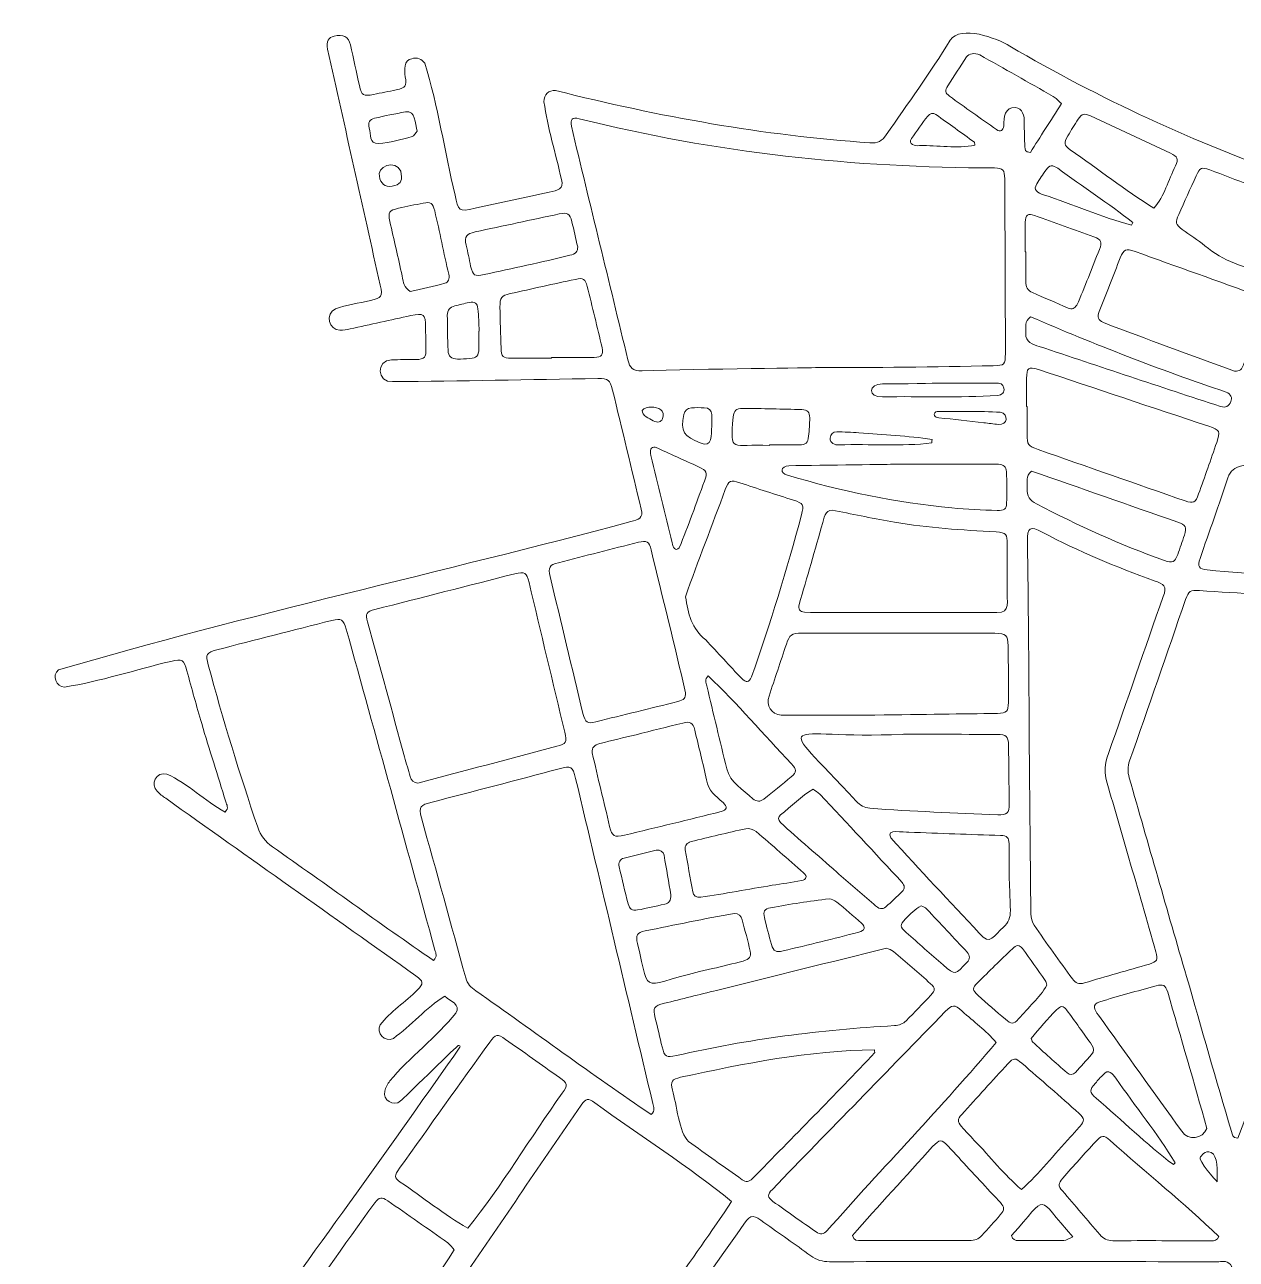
# Model space of a CAD drawing. Header units: centimetres. Extents: x 0 to 244, y -61 to 184.
# Drawn here: x -0.1 to 119.3, y 62.2 to 183.8 of the extents above; entities that cross this region are included whole.
import ezdxf

# ---------------------------------------------------------------- set-up
doc = ezdxf.new("R2010")
doc.units = ezdxf.units.CM
doc.header["$MEASUREMENT"] = 0
doc.layers.add('Screenshot 2022-06-20 at 21.10.08\xa0Image', color=7, linetype='Continuous', lineweight=0)

msp = doc.modelspace()

# ---------------------------------------------------------------- linework, layer by layer
at = {"layer": 'Screenshot 2022-06-20 at 21.10.08\xa0Image'}
for points, knots in [([(243.97, 33.59), (240.03, 30.36), (235.96, 27.28), (232.09, 23.97), (231.85, 23.71), (231.85, 23.42), (232.06, 23.14), (235.8, 18.59), (239.5, 14), (242.88, 9.18), (243.88, 7.15), (240.94, 7.16), (239.68, 6.78), (229.09, 4.3), (218.48, 1.87), (207.89, -0.63), (207.22, -0.83), (207.09, -0.99), (207.1, -1.65), (207.22, -9.8), (207.51, -17.94), (207.73, -26.09), (207.75, -26.87), (207.94, -27.05), (208.72, -27.07), (210.91, -27.24), (213.22, -27.01), (215.36, -27.43), (216.24, -27.76), (216.14, -29.19), (215.16, -29.35), (205.73, -28.92), (196.24, -29.17), (186.9, -30.71), (186.13, -30.84), (185.91, -31.06), (185.93, -31.87), (186.08, -37.27), (186.42, -42.66), (186.62, -48.06), (186.8, -49.54), (184.54, -49.67), (184.47, -48.24), (184.42, -47.66), (184.42, -47.08), (184.4, -46.5), (184.4, -45.84), (184.44, -44.79), (183.49, -45.01), (182.65, -45.14), (181.81, -45.31), (180.98, -45.49), (180.25, -45.66), (180.15, -45.84), (180.33, -46.59), (180.92, -49.08), (181.53, -51.57), (182.11, -54.06), (182.26, -54.78), (182.5, -55.85), (181.59, -56.12), (181.2, -56.25), (180.82, -56.17), (180.6, -55.85), (180.36, -55.51), (180.16, -55.12), (180.06, -54.72), (179.24, -51.4), (178.45, -48.08), (177.65, -44.77), (177.05, -42.31), (176.43, -39.85), (175.86, -37.39), (175.7, -36.66), (175.34, -36.23), (174.61, -35.99), (167.12, -33.46), (159.48, -31.5), (151.7, -30.06), (150.9, -29.91), (150.68, -30.05), (150.51, -30.89), (148.67, -40.66), (145.97, -50.23), (143, -59.71), (142.5, -60.93), (140.48, -60.57), (140.91, -59.02), (141.36, -57.56), (141.8, -56.1), (142.3, -54.66), (142.54, -53.98), (142.44, -53.44), (142.03, -52.87), (140.65, -50.89), (139.3, -48.89), (137.93, -46.91), (137.38, -46.1), (137.24, -46.07), (136.35, -46.39), (131.5, -48.12), (126.64, -49.84), (121.79, -51.57), (119.58, -52.36), (117.37, -53.15), (115.16, -53.95), (114.15, -54.31), (114.08, -54.49), (114.46, -55.5), (114.78, -56.5), (115.39, -57.47), (115.38, -58.54), (115.32, -59.33), (114.44, -59.73), (113.83, -59.23), (113.51, -58.97), (113.26, -58.58), (113.11, -58.2), (111.41, -53.76), (109.77, -49.29), (108.07, -44.85), (107.77, -44.05), (107.59, -43.95), (106.78, -44.24), (102.6, -45.77), (98.43, -47.34), (94.25, -48.87), (93.68, -49.07), (93.39, -49.39), (93.34, -50.06), (93.16, -52.52), (92.92, -54.98), (92.67, -57.43), (92.6, -58.11), (92.1, -58.99), (91.28, -58.69), (90.23, -58.35), (90.73, -57.06), (90.67, -56.25), (90.69, -55.45), (90.51, -55.31), (89.76, -55.56), (88.95, -55.83), (88.82, -56.04), (88.95, -56.9), (89.06, -57.62), (89.16, -58.35), (89.32, -59.06), (89.64, -60.52), (87.65, -61.33), (87.15, -59.78), (86.45, -54.46), (85.74, -49.15), (84.97, -43.85), (84.86, -43.08), (84.59, -42.92), (83.84, -43.21), (80.48, -44.49), (77.13, -45.79), (73.78, -47.11), (72.96, -47.43), (72.89, -47.68), (73.25, -48.52), (74.01, -50.56), (75.24, -52.48), (75.64, -54.63), (75.69, -55.06), (75.46, -55.4), (75.05, -55.57), (74.14, -55.96), (73.61, -54.94), (73.29, -54.25), (68.41, -42.94), (63.54, -31.62), (58.67, -20.31), (58.4, -19.83), (58.13, -19.72), (57.61, -19.93), (52.64, -22.02), (47.7, -24.2), (42.74, -26.32), (41.75, -26.75), (41.69, -26.87), (41.87, -27.9), (42.34, -30.76), (42.78, -33.62), (42.86, -36.53), (42.87, -38.9), (43.04, -41.29), (42.92, -43.66), (42.79, -44.18), (42.33, -44.55), (41.88, -44.54), (41.24, -44.52), (40.75, -43.72), (40.88, -43.06), (41.17, -37.91), (40.63, -32.83), (39.62, -27.78), (39.42, -26.77), (39.2, -25.76), (38.95, -24.75), (38.74, -23.88), (38.47, -23.76), (37.65, -24.12), (36.3, -24.69), (34.95, -25.26), (33.61, -25.85), (32.72, -26.25), (32.67, -26.4), (33.07, -27.31), (34.72, -31.11), (36.38, -34.92), (38.02, -38.72), (38.18, -39.09), (38.32, -39.46), (38.4, -39.85), (38.64, -40.88), (37.28, -41.57), (36.61, -40.71), (36.4, -40.47), (36.23, -40.17), (36.09, -39.86), (33.33, -33.52), (30.58, -27.16), (27.82, -20.81), (27.46, -20.05), (27.25, -19.95), (26.47, -20.3), (24.13, -21.24), (21.91, -22.54), (19.49, -23.26), (19.04, -23.34), (18.66, -23.15), (18.44, -22.71), (18.01, -21.9), (18.78, -21.28), (19.46, -20.99), (30.05, -16.27), (40.63, -11.55), (51.22, -6.83), (52.13, -6.4), (52.19, -6.19), (51.55, -5.44), (49.65, -3.21), (47.76, -0.96), (45.82, 1.23), (35.26, 13.16), (23.42, 23.94), (10.65, 33.47), (10.31, 33.71), (10, 33.64), (9.76, 33.34), (7.3, 30.04), (4.96, 26.65), (2.54, 23.31), (1.94, 22), (-0.14, 22.69), (0.48, 24.13), (13.34, 42.41), (29.95, 64.73), (42.75, 83.08), (42.78, 83.13), (42.78, 83.18), (42.74, 83.22), (42.74, 83.22), (42.74, 83.22), (42.74, 83.22), (42.7, 83.27), (42.63, 83.28), (42.58, 83.24), (41.82, 82.57), (37.35, 78.16), (36.9, 77.79), (36.26, 77.18), (35.09, 77.9), (35.35, 78.74), (35.45, 79.1), (35.64, 79.47), (35.87, 79.76), (37.65, 82.01), (40.61, 84.17), (42.35, 86.45), (42.9, 87.27), (41.82, 87.64), (41.26, 88.1), (39.46, 87), (37.91, 85.16), (36.21, 83.96), (35.4, 83.5), (34.41, 84.52), (34.91, 85.29), (35.82, 86.58), (37.46, 87.56), (38.55, 88.71), (39.2, 89.37), (39.18, 89.58), (38.41, 90.13), (30.2, 95.96), (21.97, 101.78), (13.76, 107.61), (13.47, 107.82), (13.17, 108.04), (12.92, 108.31), (12.18, 108.97), (12.83, 110.29), (13.87, 109.99), (15.96, 109.1), (17.61, 107.33), (19.61, 106.26), (20.02, 106.66), (19.77, 106.98), (19.68, 107.28), (18.9, 109.84), (18.08, 112.4), (17.31, 114.97), (16.79, 116.69), (16.34, 118.43), (15.85, 120.16), (15.55, 121.25), (15.44, 121.41), (14.26, 121.1), (10.77, 120.3), (7.33, 119.11), (3.79, 118.58), (2.95, 118.53), (2.52, 119.78), (3.18, 120.26), (21.75, 125.72), (40.86, 129.85), (59.6, 134.88), (60.35, 135.06), (60.88, 135.23), (60.63, 136.1), (59.69, 140.02), (58.76, 143.93), (57.81, 147.84), (57.56, 148.84), (57.38, 148.98), (56.36, 148.97), (49.62, 148.88), (42.87, 148.71), (36.13, 148.67), (34.55, 148.56), (34.5, 150.82), (36.02, 150.81), (36.81, 150.85), (37.61, 150.83), (38.4, 150.85), (39.3, 150.87), (39.45, 151.05), (39.41, 151.94), (39.38, 152.64), (39.39, 153.35), (39.38, 154.05), (39.37, 155.33), (39.2, 155.46), (37.92, 155.18), (35.92, 154.74), (33.93, 154.3), (31.94, 153.87), (31.61, 153.8), (31.27, 153.74), (30.94, 153.75), (29.87, 153.73), (29.42, 155.37), (30.49, 155.83), (31.59, 156.25), (32.8, 156.38), (33.94, 156.67), (35.07, 156.92), (35.16, 157.06), (34.91, 158.16), (33.17, 165.91), (31.46, 173.69), (29.7, 181.44), (29.58, 182.19), (29.79, 182.59), (30.36, 182.72), (31.25, 182.93), (31.78, 182.66), (31.97, 181.86), (32.28, 180.52), (32.55, 179.17), (32.85, 177.84), (33.08, 176.85), (33.24, 176.77), (34.25, 176.97), (35, 177.13), (35.75, 177.26), (36.49, 177.42), (37.42, 177.61), (37.54, 177.8), (37.38, 178.72), (37.26, 179.38), (37.23, 180.36), (38.01, 180.49), (38.51, 180.64), (39.03, 180.49), (39.29, 180.04), (40.63, 175.83), (41.23, 171.36), (42.29, 167.06), (42.62, 165.5), (42.59, 165.37), (44.25, 165.75), (46.68, 166.31), (49.13, 166.82), (51.57, 167.35), (52.37, 167.52), (53.06, 167.62), (52.76, 168.59), (52.23, 171.15), (51.38, 173.66), (51.05, 176.25), (51.06, 176.99), (51.47, 177.38), (52.2, 177.35), (62.38, 174.8), (72.69, 172.91), (83.18, 172.21), (83.93, 172.13), (84.39, 172.39), (84.78, 172.98), (86.92, 176.07), (89.12, 179.11), (91.08, 182.31), (92.13, 183.84), (95.68, 182.53), (96.97, 181.73), (105.86, 176.52), (115.19, 172.23), (124.91, 168.79), (125.51, 168.56), (126.27, 168.23), (126.52, 169.05), (127.36, 171.44), (128.17, 173.84), (129.01, 176.22), (129.39, 177.35), (129.33, 177.45), (128.19, 177.87), (126.15, 178.6), (124.11, 179.33), (122.08, 180.08), (121.74, 180.2), (121.4, 180.37), (121.13, 180.59), (120.77, 180.88), (120.62, 181.27), (120.82, 181.74), (121.01, 182.19), (121.36, 182.41), (121.83, 182.35), (124.3, 181.83), (126.61, 180.7), (129.01, 179.92), (130.76, 179.06), (130.08, 180.99), (131.38, 181.43), (132.8, 181.86), (133.04, 180.5), (132.48, 179.48), (131.67, 177.15), (130.85, 174.82), (130.04, 172.48), (129.73, 171.57), (129.86, 171.33), (130.82, 171.23), (142, 170.23), (153.25, 170.28), (164.44, 171.14), (165.26, 171.19), (165.44, 171.4), (165.37, 172.24), (165.29, 173.67), (165.02, 175.09), (165.04, 176.52), (165.07, 177.84), (166.88, 177.93), (167.04, 176.63), (167.33, 173.97), (167.6, 171.3), (167.92, 168.63), (167.94, 168.18), (168.15, 167.49), (168.75, 167.75), (171.27, 168.9), (173.81, 170.03), (176.33, 171.18), (176.87, 171.49), (176.96, 171.73), (176.72, 172.3), (176.44, 172.95), (176.13, 173.58), (175.84, 174.21), (174.79, 176.49), (173.75, 178.76), (172.71, 181.03), (171.69, 182.91), (173.75, 183.57), (174.68, 182.06), (181.43, 167.44), (188.11, 152.78), (194.84, 138.15), (195.2, 137.39), (195.39, 137.28), (196.19, 137.47), (205.06, 139.66), (201.44, 137.34), (200.66, 147.54), (199.86, 154.07), (200.22, 160.65), (201.33, 167.12), (201.38, 167.5), (201.51, 167.91), (201.72, 168.23), (202.17, 168.9), (202.91, 168.9), (203.38, 168.25), (206.46, 157.32), (209.59, 146.31), (214.13, 135.83), (214.38, 135.4), (214.65, 135.28), (215.11, 135.48), (216.46, 136.06), (217.8, 136.66), (219.12, 137.27), (219.75, 137.56), (219.79, 137.79), (219.51, 138.52), (218.48, 141.45), (217.18, 144.3), (216.34, 147.29), (215.99, 148.64), (217.68, 149.19), (218.31, 148.02), (219.45, 145.2), (220.42, 142.3), (221.53, 139.46), (221.88, 138.69), (222.1, 138.59), (222.87, 138.93), (224.75, 139.7), (226.56, 140.69), (228.5, 141.33), (229.12, 141.47), (229.61, 141.25), (229.81, 140.78), (230, 140.35), (229.86, 139.88), (229.38, 139.5), (216.89, 133.63), (204.14, 128.25), (191.57, 122.54), (190.75, 122.17), (190.16, 121.94), (190.66, 120.97), (198.07, 102.67), (207.94, 85.56), (220.29, 70.15), (221.21, 68.99), (221.11, 68.33), (220.02, 67.34), (217.74, 65.31), (215.5, 63.24), (213.25, 61.18), (212.76, 60.76), (212.33, 60.29), (212.9, 59.76), (214.56, 57.92), (216.36, 56.23), (218.1, 54.47), (219.17, 53.4), (219.16, 52.94), (218.14, 51.87), (216.12, 49.75), (214.12, 47.61), (212.12, 45.48), (211.53, 44.85), (211.55, 44.65), (212.18, 44.04), (213.5, 42.77), (214.82, 41.51), (216.14, 40.24), (216.83, 39.59), (217.04, 39.58), (217.73, 40.28), (222.06, 44.67), (226.39, 49.06), (230.72, 53.45), (231.34, 54.09), (231.34, 54.31), (230.71, 54.97), (230.13, 55.68), (228.47, 56.84), (229.45, 57.8), (230.39, 58.82), (231.55, 57.18), (232.22, 56.52), (232.87, 55.84), (233.06, 55.83), (233.7, 56.48), (235, 57.72), (236.16, 59.13), (237.54, 60.27), (238.01, 60.57), (238.45, 60.53), (238.81, 60.21), (239.17, 59.88), (239.25, 59.36), (238.95, 58.88), (238.79, 58.62), (238.58, 58.39), (238.37, 58.18), (235.6, 55.38), (232.83, 52.58), (230.06, 49.78), (229.39, 49.09), (229.38, 48.99), (229.96, 48.24), (233.32, 43.86), (236.72, 39.51), (240.11, 35.14), (240.24, 34.98), (240.36, 34.8), (240.5, 34.64), (240.87, 34.26), (241.09, 34.23), (241.54, 34.54), (242.27, 34.94), (243.08, 36.06), (243.97, 35.79), (243.97, 35.79), (243.97, 33.59), (243.97, 33.59)], [0, 0, 0, 0, 1, 1, 1, 2, 2, 2, 3, 3, 3, 4, 4, 4, 5, 5, 5, 6, 6, 6, 7, 7, 7, 8, 8, 8, 9, 9, 9, 10, 10, 10, 11, 11, 11, 12, 12, 12, 13, 13, 13, 14, 14, 14, 15, 15, 15, 16, 16, 16, 17, 17, 17, 18, 18, 18, 19, 19, 19, 20, 20, 20, 21, 21, 21, 22, 22, 22, 23, 23, 23, 24, 24, 24, 25, 25, 25, 26, 26, 26, 27, 27, 27, 28, 28, 28, 29, 29, 29, 30, 30, 30, 31, 31, 31, 32, 32, 32, 33, 33, 33, 34, 34, 34, 35, 35, 35, 36, 36, 36, 37, 37, 37, 38, 38, 38, 39, 39, 39, 40, 40, 40, 41, 41, 41, 42, 42, 42, 43, 43, 43, 44, 44, 44, 45, 45, 45, 46, 46, 46, 47, 47, 47, 48, 48, 48, 49, 49, 49, 50, 50, 50, 51, 51, 51, 52, 52, 52, 53, 53, 53, 54, 54, 54, 55, 55, 55, 56, 56, 56, 57, 57, 57, 58, 58, 58, 59, 59, 59, 60, 60, 60, 61, 61, 61, 62, 62, 62, 63, 63, 63, 64, 64, 64, 65, 65, 65, 66, 66, 66, 67, 67, 67, 68, 68, 68, 69, 69, 69, 70, 70, 70, 71, 71, 71, 72, 72, 72, 73, 73, 73, 74, 74, 74, 75, 75, 75, 76, 76, 76, 77, 77, 77, 78, 78, 78, 79, 79, 79, 80, 80, 80, 81, 81, 81, 82, 82, 82, 83, 83, 83, 84, 84, 84, 85, 85, 85, 86, 86, 86, 87, 87, 87, 88, 88, 88, 89, 89, 89, 90, 90, 90, 91, 91, 91, 92, 92, 92, 93, 93, 93, 94, 94, 94, 95, 95, 95, 96, 96, 96, 97, 97, 97, 98, 98, 98, 99, 99, 99, 100, 100, 100, 101, 101, 101, 102, 102, 102, 103, 103, 103, 104, 104, 104, 105, 105, 105, 106, 106, 106, 107, 107, 107, 108, 108, 108, 109, 109, 109, 110, 110, 110, 111, 111, 111, 112, 112, 112, 113, 113, 113, 114, 114, 114, 115, 115, 115, 116, 116, 116, 117, 117, 117, 118, 118, 118, 119, 119, 119, 120, 120, 120, 121, 121, 121, 122, 122, 122, 123, 123, 123, 124, 124, 124, 125, 125, 125, 126, 126, 126, 127, 127, 127, 128, 128, 128, 129, 129, 129, 130, 130, 130, 131, 131, 131, 132, 132, 132, 133, 133, 133, 134, 134, 134, 135, 135, 135, 136, 136, 136, 137, 137, 137, 138, 138, 138, 139, 139, 139, 140, 140, 140, 141, 141, 141, 142, 142, 142, 143, 143, 143, 144, 144, 144, 145, 145, 145, 146, 146, 146, 147, 147, 147, 148, 148, 148, 149, 149, 149, 150, 150, 150, 151, 151, 151, 152, 152, 152, 153, 153, 153, 154, 154, 154, 155, 155, 155, 156, 156, 156, 157, 157, 157, 158, 158, 158, 159, 159, 159, 160, 160, 160, 161, 161, 161, 162, 162, 162, 163, 163, 163, 164, 164, 164, 165, 165, 165, 166, 166, 166, 167, 167, 167, 168, 168, 168, 169, 169, 169, 170, 170, 170, 171, 171, 171, 172, 172, 172, 173, 173, 173, 174, 174, 174, 175, 175, 175, 176, 176, 176, 177, 177, 177, 178, 178, 178, 179, 179, 179, 180, 180, 180, 181, 181, 181, 182, 182, 182, 183, 183, 183, 184, 184, 184, 185, 185, 185, 186, 186, 186, 187, 187, 187, 188, 188, 188, 189, 189, 189, 190, 190, 190, 191, 191, 191, 192, 192, 192, 193, 193, 193, 194, 194, 194, 195, 195, 195, 196, 196, 196, 197, 197, 197, 198, 198, 198, 199, 199, 199, 200, 200, 200, 201, 201, 201, 202, 202, 202, 203, 203, 203, 204, 204, 204, 205, 205, 205, 206, 206, 206, 207, 207, 207, 208, 208, 208, 209, 209, 209, 210, 210, 210, 211, 211, 211, 212, 212, 212, 212]), ([(102.06, 176.08), (101.73, 176.36), (101.51, 176.61), (101.23, 176.77), (98.83, 178.15), (96.42, 179.51), (94, 180.87), (93.48, 181.1), (92.94, 181), (92.7, 180.66), (92.07, 179.73), (91.46, 178.78), (90.86, 177.82), (90.57, 177.36), (90.58, 177.12), (91.02, 176.8), (92.55, 175.69), (94.09, 174.6), (95.64, 173.52), (96.06, 173.23), (96.31, 173.38), (96.37, 173.89), (96.37, 174.74), (96.46, 175.72), (97.52, 175.69), (98.19, 175.62), (98.45, 174.83), (98.38, 174.2), (98.4, 173.41), (98.42, 172.61), (98.45, 171.82), (98.46, 171.54), (98.47, 171.25), (98.99, 171.25), (99.96, 172.79), (100.97, 174.37), (102.06, 176.08)], [0, 0, 0, 0, 1, 1, 1, 2, 2, 2, 3, 3, 3, 4, 4, 4, 5, 5, 5, 6, 6, 6, 7, 7, 7, 8, 8, 8, 9, 9, 9, 10, 10, 10, 11, 11, 11, 12, 12, 12, 12]), ([(38.55, 173.34), (38.29, 174.13), (38.44, 175.42), (37.39, 175.25), (36.38, 175.04), (35.35, 174.88), (34.35, 174.62), (33.84, 174.49), (33.68, 174.23), (33.83, 173.66), (33.98, 173.07), (33.8, 172.08), (34.75, 172.14), (35.86, 172.2), (36.96, 172.53), (38.05, 172.81), (38.27, 172.86), (38.42, 173.2), (38.55, 173.34)], [0, 0, 0, 0, 1, 1, 1, 2, 2, 2, 3, 3, 3, 4, 4, 4, 5, 5, 5, 6, 6, 6, 6]), ([(93.52, 171.97), (93.49, 172.15), (93.5, 172.24), (93.47, 172.27), (92.21, 173.18), (90.96, 174.09), (89.69, 174.98), (89.4, 175.19), (89.08, 175.11), (88.87, 174.84), (88.32, 174.11), (87.79, 173.37), (87.27, 172.62), (86.91, 172.08), (87.64, 171.87), (88.06, 171.93), (89.86, 171.98), (91.76, 171.59), (93.52, 171.97)], [0, 0, 0, 0, 1, 1, 1, 2, 2, 2, 3, 3, 3, 4, 4, 4, 5, 5, 5, 6, 6, 6, 6]), ([(77.93, 150.07), (83.73, 150.03), (89.53, 150.11), (95.33, 150.24), (96.46, 150.26), (96.53, 150.35), (96.53, 151.44), (96.53, 154.31), (96.52, 157.18), (96.51, 160.05), (96.49, 162.92), (96.49, 165.79), (96.47, 168.66), (96.46, 169.53), (96.28, 169.71), (95.47, 169.73), (81.69, 169.74), (67.9, 171.21), (54.53, 174.58), (53.83, 174.74), (53.61, 174.52), (53.75, 173.83), (55.59, 166.15), (57.47, 158.49), (59.32, 150.81), (59.51, 150.02), (59.79, 149.71), (60.72, 149.74), (66.45, 149.93), (77.93, 150), (77.93, 150.07)], [0, 0, 0, 0, 1, 1, 1, 2, 2, 2, 3, 3, 3, 4, 4, 4, 5, 5, 5, 6, 6, 6, 7, 7, 7, 8, 8, 8, 9, 9, 9, 10, 10, 10, 10]), ([(111.17, 165.76), (112.22, 166.93), (112.59, 168.53), (113.3, 169.92), (113.61, 170.62), (113.53, 170.83), (112.79, 171.18), (110.17, 172.41), (107.55, 173.63), (104.93, 174.85), (104.31, 175.14), (104.1, 175.09), (103.71, 174.52), (103.35, 173.99), (103.02, 173.44), (102.69, 172.89), (102.27, 172.19), (102.29, 171.98), (102.93, 171.52), (105.7, 169.61), (108.31, 167.53), (111.17, 165.76)], [0, 0, 0, 0, 1, 1, 1, 2, 2, 2, 3, 3, 3, 4, 4, 4, 5, 5, 5, 6, 6, 6, 7, 7, 7, 7]), ([(37.01, 168.84), (37.04, 170.59), (34.88, 170.16), (34.81, 169.18), (34.79, 168.42), (35.23, 167.87), (35.8, 167.91), (36.65, 167.97), (37.03, 168.26), (37.01, 168.84)], [0, 0, 0, 0, 1, 1, 1, 2, 2, 2, 3, 3, 3, 3]), ([(108.96, 164.09), (109, 164.17), (109.04, 164.26), (109.08, 164.35), (106.71, 166.24), (104.15, 167.9), (101.7, 169.69), (101.18, 170.05), (100.89, 170.01), (100.54, 169.53), (100.21, 169.09), (99.91, 168.62), (99.63, 168.15), (99.21, 167.57), (99.76, 167.23), (100.29, 167.09), (103.19, 166.12), (106.01, 164.88), (108.96, 164.09)], [0, 0, 0, 0, 1, 1, 1, 2, 2, 2, 3, 3, 3, 4, 4, 4, 5, 5, 5, 6, 6, 6, 6]), ([(125.38, 165.76), (125.36, 166.22), (125.01, 166.4), (124.63, 166.55), (121.97, 167.54), (119.32, 168.54), (116.67, 169.54), (115.89, 169.84), (115.7, 169.75), (115.34, 168.96), (114.77, 167.69), (114.19, 166.41), (113.62, 165.13), (113.27, 164.35), (113.3, 164.16), (113.97, 163.66), (114.7, 163.11), (115.5, 162.65), (116.2, 162.05), (117.97, 160.54), (120.16, 159.95), (122.28, 159.2), (122.76, 159.03), (123, 159.16), (123.24, 159.62), (123.99, 161.65), (124.66, 163.71), (125.38, 165.76)], [0, 0, 0, 0, 1, 1, 1, 2, 2, 2, 3, 3, 3, 4, 4, 4, 5, 5, 5, 6, 6, 6, 7, 7, 7, 8, 8, 8, 9, 9, 9, 9]), ([(37.85, 157.55), (39.07, 157.83), (40.17, 158.06), (41.26, 158.36), (41.65, 158.46), (41.76, 158.82), (41.66, 159.25), (41.18, 161.33), (40.77, 163.42), (40.28, 165.5), (40.09, 166.26), (39.88, 166.4), (39.14, 166.26), (38.33, 166.1), (37.52, 165.94), (36.72, 165.76), (35.76, 165.54), (35.66, 165.37), (35.86, 164.45), (36.26, 162.66), (36.67, 160.88), (37.07, 159.1), (37.19, 158.38), (37.25, 158.01), (37.85, 157.55)], [0, 0, 0, 0, 1, 1, 1, 2, 2, 2, 3, 3, 3, 4, 4, 4, 5, 5, 5, 6, 6, 6, 7, 7, 7, 8, 8, 8, 8]), ([(54.37, 161.95), (54.18, 162.78), (54, 163.61), (53.79, 164.43), (53.59, 165.25), (53.38, 165.37), (52.56, 165.2), (49.8, 164.61), (47.03, 164.02), (44.27, 163.42), (43.43, 163.23), (43.16, 163.04), (43.38, 162.11), (43.55, 161.43), (43.67, 160.74), (43.82, 160.06), (44.04, 159.12), (44.21, 159.01), (45.14, 159.22), (47.97, 159.82), (50.78, 160.44), (53.59, 161.12), (54.2, 161.26), (54.39, 161.49), (54.37, 161.95)], [0, 0, 0, 0, 1, 1, 1, 2, 2, 2, 3, 3, 3, 4, 4, 4, 5, 5, 5, 6, 6, 6, 7, 7, 7, 8, 8, 8, 8]), ([(98.49, 161.46), (98.5, 161.46), (98.52, 161.46), (98.53, 161.46), (98.53, 160.49), (98.55, 159.51), (98.53, 158.54), (98.52, 158.02), (98.74, 157.65), (99.19, 157.45), (100.36, 156.92), (101.54, 156.44), (102.71, 155.92), (103.1, 155.74), (103.36, 155.9), (103.57, 156.2), (104.39, 157.99), (105.05, 159.87), (105.8, 161.69), (106.09, 162.43), (105.99, 162.67), (105.25, 162.94), (103.31, 163.66), (101.36, 164.36), (99.41, 165.04), (98.75, 165.28), (98.51, 165.09), (98.49, 164.39), (98.48, 163.41), (98.49, 162.44), (98.49, 161.46)], [0, 0, 0, 0, 1, 1, 1, 2, 2, 2, 3, 3, 3, 4, 4, 4, 5, 5, 5, 6, 6, 6, 7, 7, 7, 8, 8, 8, 9, 9, 9, 10, 10, 10, 10]), ([(119.12, 149.71), (119.63, 149.65), (119.87, 149.92), (120.01, 150.34), (120.68, 152.26), (121.35, 154.19), (122.03, 156.11), (122.2, 156.59), (122.01, 156.89), (121.6, 157.07), (117.51, 158.57), (113.4, 160.02), (109.31, 161.49), (108.39, 161.82), (108.2, 161.74), (107.86, 160.86), (107.16, 159.1), (106.47, 157.35), (105.78, 155.59), (105.55, 154.99), (105.64, 154.78), (106.2, 154.49), (110.48, 152.85), (114.81, 151.28), (119.12, 149.71)], [0, 0, 0, 0, 1, 1, 1, 2, 2, 2, 3, 3, 3, 4, 4, 4, 5, 5, 5, 6, 6, 6, 7, 7, 7, 8, 8, 8, 8]), ([(51.79, 150.98), (51.79, 151), (51.79, 151.02), (51.79, 151.04), (53.19, 151.04), (54.59, 151.02), (55.99, 151.06), (56.73, 151.08), (56.94, 151.33), (56.78, 152.02), (56.3, 154.03), (55.82, 156.04), (55.31, 158.05), (55.12, 158.81), (54.92, 158.92), (54.14, 158.75), (52, 158.29), (49.86, 157.82), (47.72, 157.34), (46.84, 157.14), (46.7, 156.96), (46.71, 156.01), (46.73, 154.67), (46.78, 153.33), (46.82, 151.99), (46.85, 151.12), (46.98, 150.99), (47.86, 150.98), (49.17, 150.97), (50.48, 150.98), (51.79, 150.98)], [0, 0, 0, 0, 1, 1, 1, 2, 2, 2, 3, 3, 3, 4, 4, 4, 5, 5, 5, 6, 6, 6, 7, 7, 7, 8, 8, 8, 9, 9, 9, 10, 10, 10, 10]), ([(44.63, 153.65), (44.64, 153.65), (44.65, 153.65), (44.66, 153.65), (44.62, 154.38), (44.61, 155.11), (44.54, 155.84), (44.48, 156.41), (44.23, 156.57), (43.67, 156.46), (43.19, 156.37), (42.72, 156.25), (42.25, 156.13), (41.78, 156.01), (41.51, 155.72), (41.52, 155.22), (41.54, 154.06), (41.54, 152.91), (41.59, 151.75), (41.61, 151.15), (41.92, 150.9), (42.53, 150.89), (42.93, 150.89), (43.32, 150.91), (43.72, 150.94), (44.41, 150.99), (44.61, 151.19), (44.63, 151.91), (44.64, 152.49), (44.63, 153.07), (44.63, 153.65)], [0, 0, 0, 0, 1, 1, 1, 2, 2, 2, 3, 3, 3, 4, 4, 4, 5, 5, 5, 6, 6, 6, 7, 7, 7, 8, 8, 8, 9, 9, 9, 10, 10, 10, 10]), ([(98.99, 155.07), (98.4, 154.53), (98.56, 154.1), (98.55, 153.39), (98.48, 152.58), (99.24, 152.32), (99.87, 152.14), (105.83, 150.17), (111.78, 148.16), (117.75, 146.22), (118.25, 146.06), (118.58, 146.24), (118.76, 146.7), (118.91, 147.11), (118.77, 147.41), (118.28, 147.64), (111.74, 149.84), (105.34, 152.34), (98.99, 155.07)], [0, 0, 0, 0, 1, 1, 1, 2, 2, 2, 3, 3, 3, 4, 4, 4, 5, 5, 5, 6, 6, 6, 6]), ([(98.62, 146.23), (98.63, 146.23), (98.65, 146.23), (98.67, 146.23), (98.67, 145.31), (98.66, 144.4), (98.67, 143.49), (98.67, 142.46), (98.75, 142.33), (99.76, 141.98), (104.58, 140.29), (109.41, 138.6), (114.24, 136.92), (115.08, 136.63), (115.28, 136.73), (115.58, 137.6), (116.18, 139.29), (116.78, 140.99), (117.36, 142.68), (117.74, 143.78), (117.67, 143.91), (116.6, 144.27), (110.99, 146.13), (105.39, 148), (99.78, 149.86), (98.79, 150.19), (98.62, 150.05), (98.62, 148.97), (98.62, 148.06), (98.62, 147.14), (98.62, 146.23)], [0, 0, 0, 0, 1, 1, 1, 2, 2, 2, 3, 3, 3, 4, 4, 4, 5, 5, 5, 6, 6, 6, 7, 7, 7, 8, 8, 8, 9, 9, 9, 10, 10, 10, 10]), ([(89.9, 148.53), (89.9, 148.5), (86.25, 148.46), (84.42, 148.44), (82.99, 148.51), (82.97, 147.05), (84.42, 147.17), (88.19, 147.24), (91.98, 147.08), (95.74, 147.29), (96.23, 147.37), (96.45, 147.64), (96.39, 148.01), (96.31, 148.46), (95.97, 148.54), (95.57, 148.53), (93.68, 148.52), (91.79, 148.53), (89.9, 148.53)], [0, 0, 0, 0, 1, 1, 1, 2, 2, 2, 3, 3, 3, 4, 4, 4, 5, 5, 5, 6, 6, 6, 6]), ([(61.62, 146.14), (61.31, 146.18), (60.88, 146.07), (60.73, 145.84), (60.69, 145.29), (61.42, 145.05), (61.82, 144.82), (62.29, 144.59), (62.57, 144.65), (62.72, 145.01), (63.04, 145.84), (62.32, 146.19), (61.62, 146.14)], [0, 0, 0, 0, 1, 1, 1, 2, 2, 2, 3, 3, 3, 4, 4, 4, 4]), ([(67.59, 144.27), (67.59, 144.27), (67.59, 144.27), (67.6, 144.27), (67.55, 144.95), (67.86, 146.1), (66.85, 146.09), (66.43, 146.12), (66.01, 146.1), (65.58, 146.09), (65.15, 146.08), (64.93, 145.83), (64.85, 145.43), (64.43, 143.75), (64.88, 143.27), (66.45, 142.63), (67.69, 142.04), (67.53, 143.48), (67.59, 144.27)], [0, 0, 0, 0, 1, 1, 1, 2, 2, 2, 3, 3, 3, 4, 4, 4, 5, 5, 5, 6, 6, 6, 6]), ([(73.28, 142.39), (73.28, 142.41), (73.28, 142.42), (73.28, 142.43), (74.25, 142.43), (75.23, 142.42), (76.2, 142.44), (76.87, 142.45), (77.05, 142.62), (77.13, 143.3), (77.21, 143.9), (77.24, 144.51), (77.24, 145.11), (77.24, 145.68), (77.04, 145.88), (76.48, 145.91), (74.53, 145.98), (72.58, 146.01), (70.64, 146.03), (69.97, 146.03), (69.77, 145.84), (69.7, 145.18), (69.37, 141.48), (69.53, 142.56), (73.28, 142.39)], [0, 0, 0, 0, 1, 1, 1, 2, 2, 2, 3, 3, 3, 4, 4, 4, 5, 5, 5, 6, 6, 6, 7, 7, 7, 8, 8, 8, 8]), ([(89.82, 145.72), (89.61, 145.72), (89.46, 145.52), (89.53, 145.32), (89.59, 145.15), (89.78, 145.14), (89.97, 145.11), (91.45, 144.95), (92.92, 144.79), (94.4, 144.62), (94.88, 144.57), (95.37, 144.51), (95.85, 144.45), (96.74, 144.34), (96.9, 145.49), (96.03, 145.65), (93.96, 145.78), (91.91, 145.7), (89.82, 145.72)], [0, 0, 0, 0, 1, 1, 1, 2, 2, 2, 3, 3, 3, 4, 4, 4, 5, 5, 5, 6, 6, 6, 6]), ([(129.88, 129.48), (134.97, 129.62), (139.69, 129.7), (144.66, 130.18), (145.9, 130.28), (145.94, 130.53), (145.77, 131.53), (145.06, 135.89), (144.16, 140.21), (143.2, 144.52), (143.05, 145.65), (142.36, 145.46), (141.48, 145.26), (134.27, 143.63), (127.05, 141.98), (119.83, 140.37), (119.14, 140.22), (118.7, 139.89), (118.47, 139.2), (117.58, 136.54), (116.64, 133.9), (115.72, 131.25), (115.44, 130.43), (115.59, 130.2), (116.43, 130.12), (120.86, 129.65), (125.55, 129.65), (129.88, 129.48)], [0, 0, 0, 0, 1, 1, 1, 2, 2, 2, 3, 3, 3, 4, 4, 4, 5, 5, 5, 6, 6, 6, 7, 7, 7, 8, 8, 8, 9, 9, 9, 9]), ([(89.29, 142.63), (89.29, 142.74), (89.29, 142.85), (89.3, 142.96), (86.92, 143.36), (84.49, 143.4), (82.1, 143.64), (81.37, 143.69), (80.64, 143.71), (79.91, 143.72), (79.52, 143.72), (79.27, 143.5), (79.26, 143.11), (79.23, 142.6), (79.72, 142.4), (80.15, 142.44), (83.19, 142.55), (86.28, 142.26), (89.29, 142.63)], [0, 0, 0, 0, 1, 1, 1, 2, 2, 2, 3, 3, 3, 4, 4, 4, 5, 5, 5, 6, 6, 6, 6]), ([(62, 142.22), (61.6, 142.23), (61.46, 141.93), (61.59, 141.39), (62.28, 138.52), (62.98, 135.66), (63.68, 132.79), (63.72, 132.4), (64, 131.86), (64.39, 132.3), (65.28, 134.46), (66.04, 136.68), (66.87, 138.87), (67.18, 139.72), (67.09, 139.92), (66.28, 140.28), (64.86, 140.93), (63.42, 141.58), (62, 142.22)], [0, 0, 0, 0, 1, 1, 1, 2, 2, 2, 3, 3, 3, 4, 4, 4, 5, 5, 5, 6, 6, 6, 6]), ([(85.52, 140.54), (85.52, 140.5), (78.63, 140.45), (75.18, 140.38), (74.39, 140.32), (74.23, 139.67), (75.06, 139.46), (80.34, 137.85), (85.76, 136.76), (91.25, 136.23), (92.73, 136.07), (94.23, 136.03), (95.72, 135.97), (96.39, 135.94), (96.64, 136.13), (96.65, 136.69), (96.68, 137.72), (96.67, 138.76), (96.64, 139.8), (96.63, 140.26), (96.32, 140.5), (95.86, 140.54), (92.42, 140.54), (88.97, 140.53), (85.52, 140.54)], [0, 0, 0, 0, 1, 1, 1, 2, 2, 2, 3, 3, 3, 4, 4, 4, 5, 5, 5, 6, 6, 6, 7, 7, 7, 8, 8, 8, 8]), ([(65.01, 127.48), (65.23, 125.87), (65.62, 124.29), (66.99, 123.22), (68.19, 121.97), (69.34, 120.66), (70.54, 119.42), (70.97, 118.97), (71.26, 119.04), (71.51, 119.57), (73.34, 124.83), (75, 130.15), (76.43, 135.53), (76.7, 136.52), (76.6, 136.68), (75.65, 136.99), (73.88, 137.56), (72.11, 138.12), (70.35, 138.71), (69.44, 139.01), (69.27, 138.94), (68.92, 138.03), (67.64, 134.52), (66.21, 131.02), (65.01, 127.48)], [0, 0, 0, 0, 1, 1, 1, 2, 2, 2, 3, 3, 3, 4, 4, 4, 5, 5, 5, 6, 6, 6, 7, 7, 7, 8, 8, 8, 8]), ([(99.09, 139.85), (98.52, 139.27), (98.72, 138.87), (98.68, 138.15), (98.62, 137.41), (98.95, 136.94), (99.59, 136.62), (103.67, 134.5), (107.86, 132.58), (112.2, 131.05), (113.02, 130.76), (113.22, 130.86), (113.52, 131.64), (113.75, 132.27), (113.97, 132.9), (114.18, 133.54), (114.43, 134.33), (114.33, 134.55), (113.52, 134.83), (108.7, 136.5), (103.92, 138.2), (99.09, 139.85)], [0, 0, 0, 0, 1, 1, 1, 2, 2, 2, 3, 3, 3, 4, 4, 4, 5, 5, 5, 6, 6, 6, 7, 7, 7, 7]), ([(86.43, 125.93), (86.43, 125.93), (86.43, 125.93), (86.43, 125.93), (89.51, 125.93), (92.59, 125.92), (95.68, 125.93), (97.12, 125.8), (96.63, 127.18), (96.72, 128.14), (96.72, 129.63), (96.72, 131.13), (96.71, 132.62), (96.71, 133.69), (96.64, 133.77), (95.61, 133.86), (92.26, 134.06), (88.91, 134.24), (85.61, 134.83), (83.65, 135.15), (81.72, 135.57), (79.77, 135.95), (78.9, 136.22), (78.7, 135.49), (78.53, 134.78), (77.75, 132.09), (77, 129.39), (76.19, 126.71), (76.08, 126.26), (76.27, 126.01), (76.73, 125.94), (79.96, 125.91), (83.2, 125.95), (86.43, 125.93)], [0, 0, 0, 0, 1, 1, 1, 2, 2, 2, 3, 3, 3, 4, 4, 4, 5, 5, 5, 6, 6, 6, 7, 7, 7, 8, 8, 8, 9, 9, 9, 10, 10, 10, 11, 11, 11, 11]), ([(98.89, 114.81), (98.88, 114.81), (98.87, 114.81), (98.86, 114.81), (98.92, 108.61), (98.97, 102.41), (99.05, 96.22), (99.05, 95.84), (99.15, 95.41), (99.36, 95.11), (100.59, 93.33), (101.86, 91.57), (103.13, 89.82), (103.42, 89.42), (103.78, 89.25), (104.32, 89.42), (106.45, 90.06), (108.6, 90.65), (110.73, 91.28), (111.48, 91.5), (111.59, 91.72), (111.37, 92.49), (110.49, 95.57), (109.6, 98.64), (108.71, 101.71), (108, 104.17), (107.29, 106.63), (106.57, 109.09), (106.28, 110.09), (106.31, 111.05), (106.69, 112.04), (108.52, 117.18), (110.27, 122.35), (112.08, 127.5), (112.49, 128.5), (112.16, 128.74), (111.2, 129.05), (107.44, 130.41), (103.75, 131.95), (100.21, 133.81), (98.91, 134.5), (98.69, 134.31), (98.71, 132.93), (98.79, 126.89), (98.83, 120.85), (98.89, 114.81)], [0, 0, 0, 0, 1, 1, 1, 2, 2, 2, 3, 3, 3, 4, 4, 4, 5, 5, 5, 6, 6, 6, 7, 7, 7, 8, 8, 8, 9, 9, 9, 10, 10, 10, 11, 11, 11, 12, 12, 12, 13, 13, 13, 14, 14, 14, 15, 15, 15, 15]), ([(65.01, 118), (63.92, 122.71), (62.74, 127.4), (61.61, 132.1), (61.42, 132.9), (61.17, 133.04), (60.36, 132.84), (57.73, 132.18), (55.1, 131.51), (52.48, 130.83), (51.57, 130.6), (51.44, 130.38), (51.66, 129.46), (52.73, 124.96), (53.81, 120.46), (54.89, 115.96), (55.1, 115.08), (55.32, 114.94), (56.17, 115.15), (58.86, 115.82), (61.55, 116.48), (64.24, 117.14), (64.85, 117.3), (65.02, 117.51), (65.01, 118)], [0, 0, 0, 0, 1, 1, 1, 2, 2, 2, 3, 3, 3, 4, 4, 4, 5, 5, 5, 6, 6, 6, 7, 7, 7, 8, 8, 8, 8]), ([(38.62, 109.11), (43.19, 110.33), (47.76, 111.52), (52.32, 112.74), (53.23, 112.98), (53.32, 113.16), (53.09, 114.12), (51.92, 119.04), (50.75, 123.96), (49.58, 128.88), (49.35, 129.85), (49.15, 129.98), (48.19, 129.74), (43.59, 128.56), (38.98, 127.39), (34.38, 126.22), (33.55, 126.01), (33.43, 125.79), (33.65, 125), (34.87, 120.56), (36.09, 116.13), (37.31, 111.69), (37.49, 111.05), (37.67, 110.4), (37.85, 109.76), (37.96, 109.37), (38.21, 109.14), (38.62, 109.11)], [0, 0, 0, 0, 1, 1, 1, 2, 2, 2, 3, 3, 3, 4, 4, 4, 5, 5, 5, 6, 6, 6, 7, 7, 7, 8, 8, 8, 9, 9, 9, 9]), ([(119.43, 74.11), (125.83, 90.77), (129.04, 108.45), (129.47, 126.28), (129.67, 127.67), (128.66, 127.48), (127.62, 127.52), (123.62, 127.59), (119.63, 127.8), (115.65, 128.09), (114.74, 128.14), (114.58, 128.03), (114.3, 127.21), (112.46, 121.91), (110.63, 116.61), (108.78, 111.31), (108.58, 110.74), (108.57, 110.22), (108.74, 109.63), (110.62, 103.1), (112.48, 96.57), (114.39, 90.05), (115.86, 84.95), (117.29, 79.85), (118.82, 74.77), (118.9, 74.49), (118.89, 74.14), (119.43, 74.11)], [0, 0, 0, 0, 1, 1, 1, 2, 2, 2, 3, 3, 3, 4, 4, 4, 5, 5, 5, 6, 6, 6, 7, 7, 7, 8, 8, 8, 9, 9, 9, 9]), ([(40.15, 91.64), (40.57, 92.03), (40.39, 92.34), (40.3, 92.66), (37.4, 103.21), (34.48, 113.74), (31.56, 124.28), (31.29, 125.24), (31.07, 125.38), (30.13, 125.14), (26.35, 124.18), (22.57, 123.21), (18.79, 122.24), (17.78, 121.98), (17.67, 121.78), (17.95, 120.76), (19.41, 115.37), (21.04, 110.04), (22.83, 104.76), (23.11, 103.93), (23.57, 103.33), (24.28, 102.84), (29.59, 99.13), (34.81, 95.31), (40.15, 91.64)], [0, 0, 0, 0, 1, 1, 1, 2, 2, 2, 3, 3, 3, 4, 4, 4, 5, 5, 5, 6, 6, 6, 7, 7, 7, 8, 8, 8, 8]), ([(83.67, 115.81), (88.67, 115.88), (92.21, 115.93), (95.75, 115.98), (96.65, 116), (96.83, 116.16), (96.83, 117.05), (96.84, 118.91), (96.83, 120.77), (96.8, 122.63), (96.78, 123.72), (96.61, 123.87), (95.49, 123.87), (89.15, 123.88), (82.81, 123.88), (76.47, 123.88), (75.44, 123.88), (75.27, 123.75), (74.94, 122.8), (74.37, 121.1), (73.8, 119.39), (73.23, 117.69), (72.9, 116.73), (73.43, 115.91), (74.44, 115.81), (77.75, 115.8), (81.72, 115.81), (83.67, 115.81)], [0, 0, 0, 0, 1, 1, 1, 2, 2, 2, 3, 3, 3, 4, 4, 4, 5, 5, 5, 6, 6, 6, 7, 7, 7, 8, 8, 8, 9, 9, 9, 9]), ([(67.24, 119.69), (66.87, 119.33), (67.02, 119), (67.1, 118.69), (67.75, 115.97), (68.39, 113.24), (69.07, 110.53), (69.37, 109.15), (70.7, 108.47), (71.65, 107.57), (72, 107.27), (72.37, 107.25), (72.73, 107.54), (73.63, 108.27), (74.54, 108.98), (75.42, 109.73), (75.98, 110.21), (75.96, 110.46), (75.45, 111.02), (72.69, 113.88), (70.11, 116.94), (67.24, 119.69)], [0, 0, 0, 0, 1, 1, 1, 2, 2, 2, 3, 3, 3, 4, 4, 4, 5, 5, 5, 6, 6, 6, 7, 7, 7, 7]), ([(86.42, 113.91), (74.34, 113.42), (73.65, 116.2), (81.83, 107.32), (82.2, 106.93), (82.61, 106.66), (83.18, 106.64), (87.37, 106.31), (91.57, 106.18), (95.77, 105.99), (96.72, 105.95), (96.9, 106.16), (96.9, 107.1), (96.89, 109.02), (96.87, 110.94), (96.84, 112.86), (96.83, 113.72), (96.61, 113.91), (95.72, 113.91), (92.64, 113.91), (86.42, 113.95), (86.42, 113.91)], [0, 0, 0, 0, 1, 1, 1, 2, 2, 2, 3, 3, 3, 4, 4, 4, 5, 5, 5, 6, 6, 6, 7, 7, 7, 7]), ([(55.81, 112.09), (56.35, 109.68), (56.95, 107.26), (57.52, 104.85), (57.76, 103.85), (57.97, 103.73), (59, 103.98), (62.16, 104.76), (65.34, 105.5), (68.5, 106.31), (69.1, 106.48), (69.15, 106.76), (68.7, 107.2), (67.95, 107.86), (67.25, 108.36), (67.08, 109.42), (66.71, 111.06), (66.31, 112.69), (65.91, 114.32), (65.73, 115.07), (65.48, 115.21), (64.73, 115.03), (63.19, 114.65), (61.65, 114.26), (60.12, 113.88), (58.93, 113.59), (57.74, 113.31), (56.56, 113.01), (55.94, 112.84), (55.8, 112.64), (55.81, 112.09)], [0, 0, 0, 0, 1, 1, 1, 2, 2, 2, 3, 3, 3, 4, 4, 4, 5, 5, 5, 6, 6, 6, 7, 7, 7, 8, 8, 8, 9, 9, 9, 10, 10, 10, 10]), ([(61.62, 76.44), (62.05, 76.85), (61.85, 77.2), (61.77, 77.55), (59.24, 88.22), (56.71, 98.9), (54.17, 109.57), (53.88, 110.77), (53.74, 110.85), (52.53, 110.53), (48.32, 109.37), (44.1, 108.31), (39.88, 107.2), (38.95, 106.96), (38.64, 106.82), (38.96, 105.68), (40.45, 100.43), (41.89, 95.17), (43.33, 89.91), (43.49, 89.33), (43.86, 88.97), (44.32, 88.65), (50.1, 84.6), (55.78, 80.41), (61.62, 76.44)], [0, 0, 0, 0, 1, 1, 1, 2, 2, 2, 3, 3, 3, 4, 4, 4, 5, 5, 5, 6, 6, 6, 7, 7, 7, 8, 8, 8, 8]), ([(77.59, 108.51), (76.38, 107.85), (75.45, 106.81), (74.37, 105.97), (74.13, 105.77), (74.11, 105.49), (74.35, 105.24), (76.15, 103.56), (78.06, 101.99), (79.9, 100.35), (81.12, 99.29), (82.33, 98.22), (83.55, 97.17), (84.09, 96.7), (84.38, 96.61), (84.75, 96.93), (85.31, 97.4), (85.83, 97.92), (86.35, 98.43), (86.64, 98.71), (86.61, 99.02), (86.35, 99.32), (83.67, 102.23), (80.96, 105.12), (78.25, 108.01), (78.05, 108.21), (77.78, 108.36), (77.59, 108.51)], [0, 0, 0, 0, 1, 1, 1, 2, 2, 2, 3, 3, 3, 4, 4, 4, 5, 5, 5, 6, 6, 6, 7, 7, 7, 8, 8, 8, 9, 9, 9, 9]), ([(66.5, 97.86), (68.85, 98.21), (71.21, 98.66), (73.55, 99.04), (74.51, 99.2), (75.48, 99.32), (76.43, 99.51), (76.95, 99.62), (77.03, 99.92), (76.64, 100.26), (75.09, 101.63), (73.54, 103), (71.95, 104.33), (71.71, 104.54), (71.26, 104.69), (70.96, 104.62), (69.15, 104.23), (67.35, 103.78), (65.55, 103.34), (65.15, 103.24), (64.9, 102.96), (64.98, 102.53), (65.21, 101.15), (65.46, 99.77), (65.71, 98.4), (65.78, 98.02), (66.06, 97.85), (66.5, 97.86)], [0, 0, 0, 0, 1, 1, 1, 2, 2, 2, 3, 3, 3, 4, 4, 4, 5, 5, 5, 6, 6, 6, 7, 7, 7, 8, 8, 8, 9, 9, 9, 9]), ([(96.9, 99.66), (96.9, 100.81), (96.91, 101.97), (96.89, 103.13), (96.88, 103.76), (96.69, 103.92), (96.06, 103.96), (93.05, 104.04), (90.04, 104.17), (87.02, 104.27), (86.55, 104.22), (84.67, 104.67), (85.24, 103.71), (88.09, 100.53), (91.05, 97.45), (93.96, 94.33), (95.07, 92.96), (95.37, 94.14), (96.35, 94.92), (96.83, 95.36), (97.04, 95.89), (97.02, 96.55), (96.99, 97.58), (96.94, 99.66), (96.9, 99.66)], [0, 0, 0, 0, 1, 1, 1, 2, 2, 2, 3, 3, 3, 4, 4, 4, 5, 5, 5, 6, 6, 6, 7, 7, 7, 8, 8, 8, 8]), ([(63.56, 98.11), (63.35, 99.31), (63.13, 100.66), (62.88, 102), (62.8, 102.37), (62.51, 102.58), (62.12, 102.49), (61.06, 102.25), (59.99, 102), (58.94, 101.72), (58.55, 101.61), (58.36, 101.29), (58.46, 100.86), (58.75, 99.65), (59.03, 98.43), (59.34, 97.23), (59.48, 96.69), (59.73, 96.52), (60.28, 96.61), (61.17, 96.77), (62.06, 96.98), (62.95, 97.18), (63.36, 97.27), (63.57, 97.53), (63.56, 98.11)], [0, 0, 0, 0, 1, 1, 1, 2, 2, 2, 3, 3, 3, 4, 4, 4, 5, 5, 5, 6, 6, 6, 7, 7, 7, 8, 8, 8, 8]), ([(79.19, 97.72), (77.14, 97.44), (75.36, 97.21), (73.39, 96.83), (72.75, 96.7), (72.63, 96.47), (72.78, 95.86), (73, 94.97), (73.22, 94.08), (73.47, 93.21), (73.67, 92.53), (73.92, 92.4), (74.62, 92.57), (77.11, 93.18), (79.6, 93.77), (82.07, 94.42), (82.68, 94.58), (82.77, 94.91), (82.34, 95.31), (81.55, 96.02), (80.73, 96.72), (79.91, 97.39), (79.68, 97.57), (79.37, 97.64), (79.19, 97.72)], [0, 0, 0, 0, 1, 1, 1, 2, 2, 2, 3, 3, 3, 4, 4, 4, 5, 5, 5, 6, 6, 6, 7, 7, 7, 8, 8, 8, 8]), ([(69.81, 96.25), (66.86, 95.76), (63.94, 95.12), (61.01, 94.55), (60.22, 94.39), (60.07, 94.12), (60.26, 93.3), (61.62, 87.75), (60.3, 89.29), (67.67, 90.83), (68.67, 91.08), (69.68, 91.31), (70.68, 91.58), (71.32, 91.75), (71.51, 92), (71.38, 92.54), (71.14, 93.58), (70.86, 94.61), (70.58, 95.63), (70.47, 96.02), (70.22, 96.27), (69.81, 96.25)], [0, 0, 0, 0, 1, 1, 1, 2, 2, 2, 3, 3, 3, 4, 4, 4, 5, 5, 5, 6, 6, 6, 7, 7, 7, 7]), ([(88.24, 97.02), (87.59, 96.71), (87.18, 96.2), (86.68, 95.72), (86.1, 95.13), (86.11, 94.96), (86.75, 94.39), (87.95, 93.32), (89.18, 92.27), (90.39, 91.2), (91.62, 90.07), (91.58, 90.27), (92.77, 91.46), (93.05, 91.78), (93.07, 92.11), (92.77, 92.44), (91.44, 93.86), (90.11, 95.29), (88.77, 96.71), (88.64, 96.86), (88.42, 96.92), (88.24, 97.02)], [0, 0, 0, 0, 1, 1, 1, 2, 2, 2, 3, 3, 3, 4, 4, 4, 5, 5, 5, 6, 6, 6, 7, 7, 7, 7]), ([(84.82, 92.83), (79.22, 91.47), (73.66, 90.07), (68.07, 88.69), (66.35, 88.27), (64.64, 87.84), (62.92, 87.41), (61.87, 87.15), (61.78, 86.98), (62.02, 85.95), (62.25, 85.01), (62.46, 84.05), (62.69, 83.11), (62.94, 82.12), (63.09, 82.04), (64.1, 82.26), (71.17, 83.89), (78.36, 84.8), (85.6, 85.21), (86.06, 85.25), (86.44, 85.39), (86.75, 85.7), (87.56, 86.53), (88.38, 87.35), (89.17, 88.2), (89.64, 88.7), (89.65, 88.9), (89.16, 89.34), (87.95, 90.42), (86.73, 91.48), (85.5, 92.52), (85.3, 92.69), (85.02, 92.74), (84.82, 92.83)], [0, 0, 0, 0, 1, 1, 1, 2, 2, 2, 3, 3, 3, 4, 4, 4, 5, 5, 5, 6, 6, 6, 7, 7, 7, 8, 8, 8, 9, 9, 9, 10, 10, 10, 11, 11, 11, 11]), ([(100.63, 89.19), (100.56, 89.39), (100.54, 89.56), (100.45, 89.67), (99.72, 90.72), (98.99, 91.77), (98.21, 92.8), (97.91, 93.2), (97.64, 93.19), (97.22, 92.78), (96.07, 91.69), (94.93, 90.58), (93.81, 89.46), (93.25, 88.91), (93.26, 88.72), (93.85, 88.19), (94.73, 87.4), (95.63, 86.61), (96.53, 85.84), (97.13, 85.32), (97.3, 85.32), (97.83, 85.88), (98.76, 86.97), (99.89, 87.96), (100.63, 89.19)], [0, 0, 0, 0, 1, 1, 1, 2, 2, 2, 3, 3, 3, 4, 4, 4, 5, 5, 5, 6, 6, 6, 7, 7, 7, 8, 8, 8, 8]), ([(116.39, 75.09), (115.14, 79.59), (113.82, 84.04), (112.53, 88.52), (112.31, 89.2), (112.08, 89.32), (111.38, 89.14), (109.53, 88.62), (107.67, 88.13), (105.84, 87.56), (104.99, 87.33), (105.29, 86.75), (105.71, 86.24), (108.45, 82.43), (111.17, 78.6), (113.93, 74.8), (114.55, 73.85), (116.01, 74.03), (116.39, 75.09)], [0, 0, 0, 0, 1, 1, 1, 2, 2, 2, 3, 3, 3, 4, 4, 4, 5, 5, 5, 6, 6, 6, 6]), ([(95.63, 83.56), (94.58, 84.75), (93.42, 85.6), (92.26, 86.64), (91.47, 87.32), (91.32, 87.32), (90.6, 86.6), (84.92, 80.75), (79.23, 74.93), (73.56, 69.08), (73.05, 68.55), (73.06, 68.3), (73.62, 67.89), (75.03, 66.87), (76.46, 65.88), (77.88, 64.88), (78.27, 64.6), (78.62, 64.66), (78.94, 64.99), (84.45, 71.23), (90.25, 77.21), (95.63, 83.56)], [0, 0, 0, 0, 1, 1, 1, 2, 2, 2, 3, 3, 3, 4, 4, 4, 5, 5, 5, 6, 6, 6, 7, 7, 7, 7]), ([(99.07, 83.93), (99.16, 83.71), (99.17, 83.64), (99.21, 83.6), (100.34, 82.58), (101.47, 81.56), (102.61, 80.56), (102.87, 80.33), (103.19, 80.36), (103.43, 80.61), (103.98, 81.18), (104.51, 81.77), (105.03, 82.37), (105.28, 82.65), (105.28, 82.98), (105.06, 83.29), (104.23, 84.45), (103.41, 85.63), (102.56, 86.77), (102.24, 87.2), (101.98, 87.19), (101.57, 86.78), (100.69, 85.89), (99.87, 84.89), (99.07, 83.93)], [0, 0, 0, 0, 1, 1, 1, 2, 2, 2, 3, 3, 3, 4, 4, 4, 5, 5, 5, 6, 6, 6, 7, 7, 7, 8, 8, 8, 8]), ([(43.53, 65.25), (46.92, 69.44), (49.69, 74.17), (52.85, 78.55), (53.41, 79.38), (53.39, 79.51), (52.57, 80.1), (50.8, 81.36), (49.03, 82.61), (47.26, 83.85), (46.45, 84.42), (46.29, 84.4), (45.71, 83.59), (42.73, 79.45), (39.77, 75.31), (36.81, 71.16), (36.29, 70.44), (36.28, 70.22), (36.88, 69.8), (39.11, 68.29), (41.2, 66.61), (43.53, 65.25)], [0, 0, 0, 0, 1, 1, 1, 2, 2, 2, 3, 3, 3, 4, 4, 4, 5, 5, 5, 6, 6, 6, 7, 7, 7, 7]), ([(83.67, 82.57), (83.65, 82.66), (83.64, 82.75), (83.62, 82.83), (77.22, 82.77), (70.78, 81.48), (64.52, 80.12), (63.65, 79.93), (63.51, 79.71), (63.71, 78.86), (64.12, 77.56), (64.36, 74.6), (65.31, 73.81), (67.04, 72.52), (68.82, 71.29), (70.59, 70.03), (70.94, 69.78), (71.27, 69.82), (71.58, 70.11), (75.61, 74.26), (79.7, 78.35), (83.67, 82.57)], [0, 0, 0, 0, 1, 1, 1, 2, 2, 2, 3, 3, 3, 4, 4, 4, 5, 5, 5, 6, 6, 6, 7, 7, 7, 7]), ([(98.13, 69.07), (99.91, 70.65), (101.32, 72.52), (102.94, 74.24), (103.25, 74.58), (103.56, 74.92), (103.86, 75.27), (104.36, 75.84), (104.35, 76.01), (103.79, 76.57), (101.94, 78.24), (100.03, 79.87), (98.15, 81.51), (97.52, 82.06), (97.34, 82.06), (96.78, 81.46), (95.25, 79.8), (93.74, 78.13), (92.23, 76.45), (91.79, 75.97), (91.79, 75.76), (92.22, 75.26), (92.61, 74.79), (93.05, 74.36), (93.46, 73.91), (95.05, 72.31), (96.38, 70.5), (98.13, 69.07)], [0, 0, 0, 0, 1, 1, 1, 2, 2, 2, 3, 3, 3, 4, 4, 4, 5, 5, 5, 6, 6, 6, 7, 7, 7, 8, 8, 8, 9, 9, 9, 9]), ([(113.09, 71.52), (113.15, 71.58), (113.21, 71.64), (113.27, 71.69), (111.5, 74.59), (109.35, 77.25), (107.41, 80.04), (107.12, 80.5), (106.67, 80.96), (106.2, 80.41), (105.91, 80.14), (105.66, 79.83), (105.4, 79.54), (104.79, 78.85), (104.79, 78.66), (105.48, 78.05), (108.03, 75.9), (110.42, 73.53), (113.09, 71.52)], [0, 0, 0, 0, 1, 1, 1, 2, 2, 2, 3, 3, 3, 4, 4, 4, 5, 5, 5, 6, 6, 6, 6]), ([(69.54, 67.87), (65.27, 71.4), (60.52, 74.34), (56.05, 77.62), (55.38, 78.09), (55.2, 78.05), (54.71, 77.38), (50.86, 71.76), (47.03, 66.14), (43.18, 60.52), (42.88, 60.14), (42.57, 59.62), (43.05, 59.24), (47.26, 56.22), (51.56, 53.31), (55.8, 50.33), (56.59, 49.78), (56.71, 49.8), (57.28, 50.54), (61.35, 56.34), (65.61, 61.98), (69.54, 67.87)], [0, 0, 0, 0, 1, 1, 1, 2, 2, 2, 3, 3, 3, 4, 4, 4, 5, 5, 5, 6, 6, 6, 7, 7, 7, 7]), ([(117.57, 64.45), (114.13, 67.72), (110.41, 70.73), (106.86, 73.89), (106.21, 74.46), (106.03, 74.45), (105.43, 73.79), (104.34, 72.6), (103.26, 71.4), (102.19, 70.19), (101.71, 69.64), (101.71, 69.46), (102.16, 68.93), (103.38, 67.49), (104.61, 66.05), (105.84, 64.62), (106.17, 64.22), (106.58, 64.02), (107.11, 64.02), (110.34, 64.03), (113.57, 64.02), (116.8, 64.02), (117.11, 64.02), (117.43, 63.99), (117.57, 64.45)], [0, 0, 0, 0, 1, 1, 1, 2, 2, 2, 3, 3, 3, 4, 4, 4, 5, 5, 5, 6, 6, 6, 7, 7, 7, 8, 8, 8, 8]), ([(81.45, 64.52), (81.61, 64.01), (81.95, 64.03), (82.29, 64.03), (85.86, 64.03), (89.42, 64.04), (92.99, 64.03), (93.48, 64.03), (93.88, 64.18), (94.21, 64.53), (94.83, 65.21), (95.44, 65.88), (96.03, 66.58), (96.46, 67.08), (96.46, 67.28), (96.04, 67.77), (95.73, 68.14), (95.38, 68.48), (95.04, 68.84), (93.66, 70.33), (92.28, 71.84), (90.88, 73.33), (90.21, 74.05), (90.06, 74.03), (89.36, 73.29), (86.73, 70.37), (84.03, 67.47), (81.45, 64.52)], [0, 0, 0, 0, 1, 1, 1, 2, 2, 2, 3, 3, 3, 4, 4, 4, 5, 5, 5, 6, 6, 6, 7, 7, 7, 8, 8, 8, 9, 9, 9, 9]), ([(117.42, 69.82), (117.39, 70.87), (117.5, 72.41), (116.81, 72.71), (116.19, 72.99), (115.83, 72.37), (115.73, 72.22), (115.52, 71.93), (117.26, 70), (117.42, 69.82)], [0, 0, 0, 0, 1, 1, 1, 2, 2, 2, 3, 3, 3, 3]), ([(42.2, 63.11), (41.99, 63.34), (41.82, 63.63), (41.57, 63.81), (39.6, 65.2), (37.63, 66.58), (35.65, 67.95), (35.03, 68.38), (34.84, 68.33), (34.36, 67.74), (31.33, 63.54), (28.33, 59.31), (25.31, 55.1), (24.76, 54.33), (24.77, 54.18), (25.5, 53.62), (27.44, 52.1), (29.4, 50.59), (31.35, 49.08), (32.11, 48.49), (32.27, 48.5), (32.8, 49.27), (35.91, 53.9), (39.18, 58.41), (42.2, 63.11)], [0, 0, 0, 0, 1, 1, 1, 2, 2, 2, 3, 3, 3, 4, 4, 4, 5, 5, 5, 6, 6, 6, 7, 7, 7, 8, 8, 8, 8]), ([(103.19, 64.39), (99.4, 68.59), (100.94, 68.67), (97.13, 64.54), (97.25, 64.11), (97.51, 64.03), (97.84, 64.03), (99.33, 64.04), (100.82, 64.02), (102.3, 64.04), (102.55, 64.05), (102.8, 64.23), (103.19, 64.39)], [0, 0, 0, 0, 1, 1, 1, 2, 2, 2, 3, 3, 3, 4, 4, 4, 4]), ([(118.84, 61.46), (118.51, 62.13), (118, 61.95), (117.57, 61.95), (104.78, 61.96), (91.99, 61.97), (79.2, 61.95), (78.5, 61.95), (77.91, 62.11), (77.34, 62.53), (75.81, 63.66), (74.26, 64.73), (72.72, 65.83), (71.83, 66.46), (71.46, 66.8), (70.75, 65.65), (63.51, 55.48), (58.74, 48.5), (51.5, 38.33), (50.89, 37.48), (50.92, 37.37), (51.66, 36.65), (60.89, 27.77), (69.54, 18.27), (77.38, 8.14), (78.03, 7.29), (78.93, 5.71), (79.89, 6.14), (83.35, 7.68), (83.58, 7.61), (87.04, 9.13), (87.75, 9.44), (88.25, 9.89), (88.63, 10.56), (98.66, 27.55), (108.8, 44.48), (118.84, 61.46)], [0, 0, 0, 0, 1, 1, 1, 2, 2, 2, 3, 3, 3, 4, 4, 4, 5, 5, 5, 6, 6, 6, 7, 7, 7, 8, 8, 8, 9, 9, 9, 10, 10, 10, 11, 11, 11, 12, 12, 12, 12])]:
    msp.add_open_spline(points, degree=3, knots=knots, dxfattribs=at)

doc.saveas('drawing.dxf')
